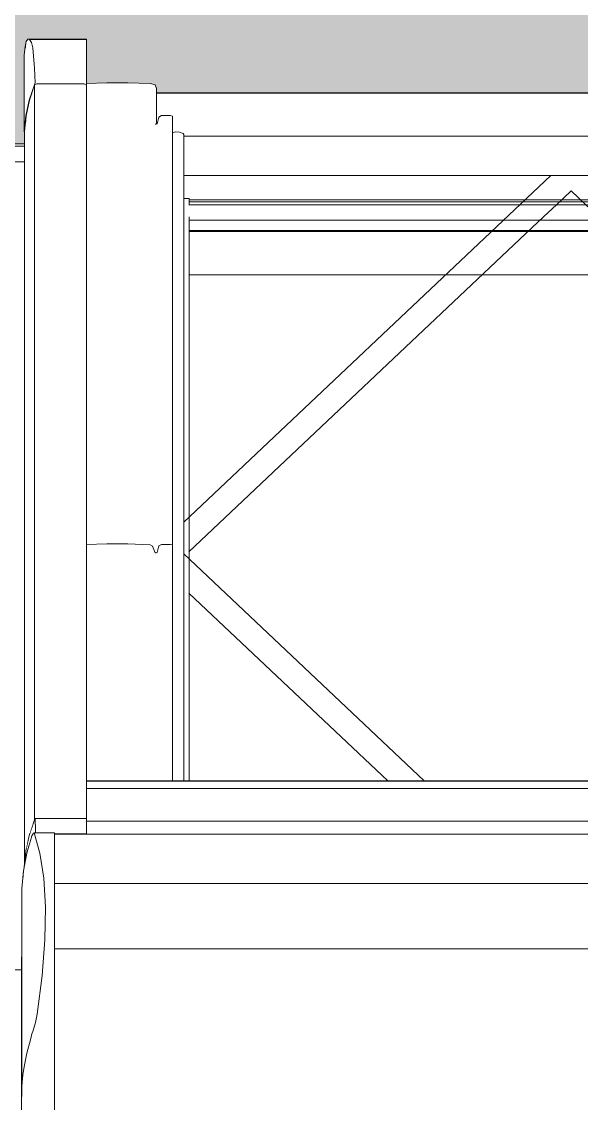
# Model space of a CAD drawing. Header units: metres. Extents: x -208 to 1512, y -277 to 123.
# Drawn here: x 14.154 to 14.59, y -2.944 to -2.102 of the extents above; entities that cross this region are included whole.
import ezdxf

# ---------------------------------------------------------------- set-up
doc = ezdxf.new("R2010")
doc.units = ezdxf.units.M
doc.header["$MEASUREMENT"] = 0
doc.linetypes.add('Wipeout_Contour', pattern=[1, 0, -1])
doc.layers.add('325 Dachfenster', color=7, linetype='Continuous')
doc.layers.add('330 Dachaufbau', color=7, linetype='Continuous')

# ---------------------------------------------------------------- blocks, each defined once
blk = doc.blocks.new('Dachfläche_22_4', base_point=(12.655, -4.6))
at = {"layer": '330 Dachaufbau', "linetype": 'Continuous', "lineweight": 0, "true_color": 0x000000}
h = blk.add_hatch(color=18, dxfattribs=at)
h.paths.add_polyline_path([(18.84003, -4.5), (18.83988, -4.54333), (18.83969, -4.6), (18.97043, -4.6), (18.98599, 0.07), (17.955, 0.07), (17.955, -0.77152), (16.205, -0.77152), (16.205, 0.07), (15.195, 0.07), (15.195, -0.4), (15.505, -0.4), (15.505, -0.73528), (12.655, -0.73528), (12.655, -4.5)])
h.paths.add_polyline_path([(17.93, -3.79873), (16.23, -3.79873), (16.23, -2.1975), (17.93, -2.1975)], flags=0)
h.paths.add_polyline_path([(14.99185, -2.1975), (14.99185, -3.79873), (13.29185, -3.79873), (13.29185, -2.1975)], flags=0)
at = {"color": 254, "linetype": 'Wipeout_Contour', "lineweight": 0, "ltscale": 57.309891}
blk.add_wipeout([(13.29185, -2.22224), (14.99185, -2.22224), (14.99185, -2.1975), (13.29185, -2.1975)], dxfattribs=at).dxf.layer = '330 Dachaufbau'
at = {"color": 254, "linetype": 'Wipeout_Contour', "lineweight": 0, "ltscale": 57.345708}
blk.add_wipeout([(13.29185, -2.27528), (14.99185, -2.27528), (14.99185, -2.2576), (13.29185, -2.2576)], dxfattribs=at).dxf.layer = '330 Dachaufbau'
at = {"layer": '330 Dachaufbau', "color": 7, "linetype": 'Continuous', "lineweight": 18, "flags": 128}
for points in [[(14.99185, -2.1975), (13.29185, -2.1975)], [(13.29185, -2.27528), (14.99185, -2.27528)]]:
    blk.add_lwpolyline(points, dxfattribs=at)
at = {"color": 254, "linetype": 'Wipeout_Contour', "lineweight": 0, "ltscale": 57.328997}
blk.add_wipeout([(13.29185, -2.2576), (14.99185, -2.2576), (14.99185, -2.22224), (13.29185, -2.22224)], dxfattribs=at).dxf.layer = '330 Dachaufbau'
blk = doc.blocks.new('VELUX SlopeRoofBundle[17]_4')
at = {"color": 254, "linetype": 'Wipeout_Contour', "lineweight": 0, "ltscale": 59.022669}
blk.add_wipeout([(14.28035, -2.19156), (14.88335, -2.19156), (14.88335, -2.19134), (14.28035, -2.19134)], dxfattribs=at).dxf.layer = '325 Dachfenster'
at = {"color": 254, "linetype": 'Wipeout_Contour', "lineweight": 0, "ltscale": 118.042786}
blk.add_wipeout([(14.28035, -2.21235), (14.28035, -2.2132), (14.28045, -2.21347), (14.28045, -2.21425), (14.88325, -2.21425), (14.88325, -2.21347), (14.88335, -2.2132), (14.88335, -2.21235)], dxfattribs=at).dxf.layer = '325 Dachfenster'
at = {"color": 254, "linetype": 'Wipeout_Contour', "lineweight": 0, "ltscale": 59.040278}
blk.add_wipeout([(14.28045, -2.21934), (14.28045, -2.2221), (14.88325, -2.2221), (14.88325, -2.21934)], dxfattribs=at).dxf.layer = '325 Dachfenster'
at = {"color": 254, "linetype": 'Wipeout_Contour', "lineweight": 0, "ltscale": 142.146392}
blk.add_wipeout([(14.14185, -2.22338), (14.14185, -2.84047), (14.15423, -2.84047), (14.15425, -2.79316), (14.15425, -2.77719), (14.15555, -2.76329), (14.15615, -2.76014), (14.15615, -2.76012), (14.15635, -2.75824), (14.15635, -2.22338)], dxfattribs=at).dxf.layer = '325 Dachfenster'
at = {"color": 254, "linetype": 'Wipeout_Contour', "lineweight": 0, "ltscale": 57.833348}
blk.add_wipeout([(14.22055, -2.50891), (14.20465, -2.50942), (14.20465, -2.69331), (14.22055, -2.69331)], dxfattribs=at).dxf.layer = '325 Dachfenster'
at = {"color": 254, "linetype": 'Wipeout_Contour', "lineweight": 0, "ltscale": 58.06174}
blk.add_wipeout([(14.26975, -2.69331), (14.27165, -2.69331), (14.27165, -2.50968), (14.26975, -2.50919)], dxfattribs=at).dxf.layer = '325 Dachfenster'
at = {"color": 254, "linetype": 'Wipeout_Contour', "lineweight": 0, "ltscale": 58.019032}
blk.add_wipeout([(14.25895, -2.69331), (14.25975, -2.69331), (14.25975, -2.51562), (14.25895, -2.51591)], dxfattribs=at).dxf.layer = '325 Dachfenster'
at = {"color": 254, "linetype": 'Wipeout_Contour', "lineweight": 0, "ltscale": 59.02601}
blk.add_wipeout([(14.28035, -2.19156), (14.28035, -2.20216), (14.88335, -2.20216), (14.88335, -2.19156)], dxfattribs=at).dxf.layer = '325 Dachfenster'
at = {"color": 254, "linetype": 'Wipeout_Contour', "lineweight": 0, "ltscale": 71.102091}
blk.add_wipeout([(14.15635, -2.21148), (14.14185, -2.21147), (14.14185, -2.22338), (14.15635, -2.22338), (14.15635, -2.21296)], dxfattribs=at).dxf.layer = '325 Dachfenster'
at = {"color": 254, "linetype": 'Wipeout_Contour', "lineweight": 0, "ltscale": 59.037184}
blk.add_wipeout([(14.28045, -2.21531), (14.28045, -2.21595), (14.88325, -2.21595), (14.88325, -2.21531)], dxfattribs=at).dxf.layer = '325 Dachfenster'
at = {"color": 254, "linetype": 'Wipeout_Contour', "lineweight": 0, "ltscale": 59.041109}
blk.add_wipeout([(14.28045, -2.22217), (14.88325, -2.22217), (14.88325, -2.2221), (14.28045, -2.2221)], dxfattribs=at).dxf.layer = '325 Dachfenster'
at = {"color": 254, "linetype": 'Wipeout_Contour', "lineweight": 0, "ltscale": 57.89598}
blk.add_wipeout([(14.22055, -2.69331), (14.23675, -2.69331), (14.23675, -2.50891), (14.22055, -2.50891)], dxfattribs=at).dxf.layer = '325 Dachfenster'
at = {"color": 254, "linetype": 'Wipeout_Contour', "lineweight": 0, "ltscale": 58.013589}
blk.add_wipeout([(14.25615, -2.69331), (14.25815, -2.69331), (14.25815, -2.51569), (14.25615, -2.51053)], dxfattribs=at).dxf.layer = '325 Dachfenster'
at = {"color": 254, "linetype": 'Wipeout_Contour', "lineweight": 0, "ltscale": 71.706951}
blk.add_wipeout([(14.14185, -2.84047), (14.14185, -2.93345), (14.15422, -2.93345), (14.15422, -2.86684), (14.15423, -2.84047)], dxfattribs=at).dxf.layer = '325 Dachfenster'
at = {"color": 254, "linetype": 'Wipeout_Contour', "lineweight": 0, "ltscale": 57.659545}
blk.add_wipeout([(14.20465, -2.50942), (14.22055, -2.50891), (14.22055, -2.17519), (14.20465, -2.1757)], dxfattribs=at).dxf.layer = '325 Dachfenster'
at = {"color": 254, "linetype": 'Wipeout_Contour', "lineweight": 0, "ltscale": 59.036677}
blk.add_wipeout([(14.28045, -2.21531), (14.88325, -2.21531), (14.88325, -2.21425), (14.28045, -2.21425)], dxfattribs=at).dxf.layer = '325 Dachfenster'
at = {"color": 254, "linetype": 'Wipeout_Contour', "lineweight": 0, "ltscale": 58.015855}
blk.add_wipeout([(14.25815, -2.69331), (14.25895, -2.69331), (14.25895, -2.51591), (14.25815, -2.51569)], dxfattribs=at).dxf.layer = '325 Dachfenster'
at = {"color": 254, "linetype": 'Wipeout_Contour', "lineweight": 0, "ltscale": 115.890375}
blk.add_wipeout([(14.15422, -2.86684), (14.15422, -2.95834), (14.15422, -2.96046), (14.15423, -2.95311), (14.15424, -2.94434), (14.15425, -2.93084), (14.15425, -2.81162), (14.15425, -2.79316)], dxfattribs=at).dxf.layer = '325 Dachfenster'
at = {"color": 254, "linetype": 'Wipeout_Contour', "lineweight": 0, "ltscale": 59.033227}
blk.add_wipeout([(14.28035, -2.20648), (14.28035, -2.2115), (14.88335, -2.2115), (14.88335, -2.20648)], dxfattribs=at).dxf.layer = '325 Dachfenster'
at = {"color": 254, "linetype": 'Wipeout_Contour', "lineweight": 0, "ltscale": 59.038632}
blk.add_wipeout([(14.28045, -2.21666), (14.28045, -2.21934), (14.88325, -2.21934), (14.88325, -2.21666)], dxfattribs=at).dxf.layer = '325 Dachfenster'
at = {"color": 254, "linetype": 'Wipeout_Contour', "lineweight": 0, "ltscale": 58.026034}
blk.add_wipeout([(14.25975, -2.69331), (14.26105, -2.69331), (14.26105, -2.51046), (14.25975, -2.51562)], dxfattribs=at).dxf.layer = '325 Dachfenster'
at = {"color": 254, "linetype": 'Wipeout_Contour', "lineweight": 0, "ltscale": 72.11443}
blk.add_wipeout([(14.15425, -2.93084), (14.1552, -2.92221), (14.15555, -2.91864), (14.15555, -2.76329), (14.15425, -2.77719)], dxfattribs=at).dxf.layer = '325 Dachfenster'
at = {"color": 254, "linetype": 'Wipeout_Contour', "lineweight": 0, "ltscale": 59.030415}
blk.add_wipeout([(14.28035, -2.20648), (14.88335, -2.20648), (14.88335, -2.20216), (14.28035, -2.20216)], dxfattribs=at).dxf.layer = '325 Dachfenster'
at = {"color": 254, "linetype": 'Wipeout_Contour', "lineweight": 0, "ltscale": 59.03759}
blk.add_wipeout([(14.28045, -2.21666), (14.88325, -2.21666), (14.88325, -2.21595), (14.28045, -2.21595)], dxfattribs=at).dxf.layer = '325 Dachfenster'
at = {"color": 254, "linetype": 'Wipeout_Contour', "lineweight": 0, "ltscale": 58.028622}
blk.add_wipeout([(14.26105, -2.69331), (14.26315, -2.69331), (14.26315, -2.50919), (14.26105, -2.51046)], dxfattribs=at).dxf.layer = '325 Dachfenster'
at = {"color": 254, "linetype": 'Wipeout_Contour', "lineweight": 0, "ltscale": 58.001641}
blk.add_wipeout([(14.25435, -2.69331), (14.25615, -2.69331), (14.25615, -2.51053), (14.25435, -2.50947)], dxfattribs=at).dxf.layer = '325 Dachfenster'
at = {"color": 254, "linetype": 'Wipeout_Contour', "lineweight": 0, "ltscale": 72.100659}
blk.add_wipeout([(14.15555, -2.76329), (14.15555, -2.91864), (14.15747, -2.90906), (14.15815, -2.90528), (14.15815, -2.74963)], dxfattribs=at).dxf.layer = '325 Dachfenster'
at = {"color": 254, "linetype": 'Wipeout_Contour', "lineweight": 0, "ltscale": 57.90961}
blk.add_wipeout([(14.15425, -2.93402), (14.15424, -2.94434), (14.17985, -2.94434), (14.17985, -2.93402)], dxfattribs=at).dxf.layer = '325 Dachfenster'
at = {"color": 254, "linetype": 'Wipeout_Contour', "lineweight": 0, "ltscale": 59.034951}
blk.add_wipeout([(14.28035, -2.2115), (14.28035, -2.21235), (14.88335, -2.21235), (14.88335, -2.2115)], dxfattribs=at).dxf.layer = '325 Dachfenster'
at = {"color": 254, "linetype": 'Wipeout_Contour', "lineweight": 0, "ltscale": 57.96301}
blk.add_wipeout([(14.23675, -2.69331), (14.25435, -2.69331), (14.25435, -2.50947), (14.23675, -2.50891)], dxfattribs=at).dxf.layer = '325 Dachfenster'
at = {"color": 254, "linetype": 'Wipeout_Contour', "lineweight": 0, "ltscale": 58.044595}
blk.add_wipeout([(14.26315, -2.50919), (14.26315, -2.69331), (14.26975, -2.69331), (14.26975, -2.50919)], dxfattribs=at).dxf.layer = '325 Dachfenster'
at = {"color": 254, "linetype": 'Wipeout_Contour', "lineweight": 0, "ltscale": 72.108842}
blk.add_wipeout([(14.15815, -2.90528), (14.16114, -2.89492), (14.16225, -2.89025), (14.16225, -2.73614), (14.15815, -2.74963)], dxfattribs=at).dxf.layer = '325 Dachfenster'
at = {"color": 254, "linetype": 'Wipeout_Contour', "lineweight": 0, "ltscale": 72.856702}
blk.add_wipeout([(14.15425, -2.93402), (14.17985, -2.93402), (14.17985, -2.92221), (14.1552, -2.92221), (14.15425, -2.93084)], dxfattribs=at).dxf.layer = '325 Dachfenster'
at = {"color": 254, "linetype": 'Wipeout_Contour', "lineweight": 0, "ltscale": 59.552146}
blk.add_wipeout([(14.17985, -2.95177), (14.98385, -2.95177), (14.98385, -2.94307), (14.17985, -2.94307)], dxfattribs=at).dxf.layer = '325 Dachfenster'
at = {"layer": '325 Dachfenster', "linetype": 'Continuous', "lineweight": 0, "flags": 128}
for points in [[(14.15425, -2.77853), (14.15425, -2.79316)], [(14.15422, -2.86684), (14.15425, -2.79316)], [(14.15423, -2.84047), (14.14185, -2.84047), (14.12948, -2.84047)]]:
    blk.add_lwpolyline(points, dxfattribs=at)
at = {"color": 254, "linetype": 'Wipeout_Contour', "lineweight": 0, "ltscale": 57.888493}
blk.add_wipeout([(14.26975, -2.1755), (14.26975, -2.50919), (14.27165, -2.50968), (14.27165, -2.176)], dxfattribs=at).dxf.layer = '325 Dachfenster'
at = {"color": 254, "linetype": 'Wipeout_Contour', "lineweight": 0, "ltscale": 87.304357}
blk.add_wipeout([(14.25815, -2.51569), (14.25895, -2.51591), (14.25895, -2.18222), (14.25825, -2.18204), (14.25825, -2.182), (14.25815, -2.18197)], dxfattribs=at).dxf.layer = '325 Dachfenster'
at = {"color": 254, "linetype": 'Wipeout_Contour', "lineweight": 0, "ltscale": 174.117412}
blk.add_wipeout([(14.16225, -2.89025), (14.16302, -2.88834), (14.1651, -2.88148), (14.16642, -2.8749), (14.17016, -2.84478), (14.17224, -2.81692), (14.17267, -2.79154), (14.17139, -2.76905), (14.1685, -2.74968), (14.164, -2.73369), (14.16336, -2.73398), (14.16225, -2.73614)], dxfattribs=at).dxf.layer = '325 Dachfenster'
at = {"color": 254, "linetype": 'Wipeout_Contour', "lineweight": 0, "ltscale": 57.790311}
blk.add_wipeout([(14.15745, -2.74788), (14.15615, -2.76012), (14.15615, -2.76014), (14.15745, -2.75331)], dxfattribs=at).dxf.layer = '325 Dachfenster'
at = {"color": 254, "linetype": 'Wipeout_Contour', "lineweight": 0, "ltscale": 72.780259}
blk.add_wipeout([(14.15555, -2.91864), (14.1552, -2.92221), (14.17985, -2.92221), (14.17985, -2.90906), (14.15747, -2.90906)], dxfattribs=at).dxf.layer = '325 Dachfenster'
at = {"color": 254, "linetype": 'Wipeout_Contour', "lineweight": 0, "ltscale": 59.544639}
blk.add_wipeout([(14.17985, -2.93282), (14.17985, -2.94307), (14.98385, -2.94307), (14.98385, -2.93282)], dxfattribs=at).dxf.layer = '325 Dachfenster'
at = {"color": 254, "linetype": 'Wipeout_Contour', "lineweight": 0, "ltscale": 57.848101}
blk.add_wipeout([(14.25895, -2.18222), (14.25895, -2.51591), (14.25975, -2.51562), (14.25975, -2.18194)], dxfattribs=at).dxf.layer = '325 Dachfenster'
at = {"color": 254, "linetype": 'Wipeout_Contour', "lineweight": 0, "ltscale": 57.500927}
blk.add_wipeout([(14.164, -2.73369), (14.1685, -2.74968), (14.17985, -2.74968), (14.17985, -2.73369)], dxfattribs=at).dxf.layer = '325 Dachfenster'
at = {"color": 254, "linetype": 'Wipeout_Contour', "lineweight": 0, "ltscale": 57.644685}
blk.add_wipeout([(14.17224, -2.81692), (14.17016, -2.84478), (14.17985, -2.84478), (14.17985, -2.81692)], dxfattribs=at).dxf.layer = '325 Dachfenster'
at = {"color": 254, "linetype": 'Wipeout_Contour', "lineweight": 0, "ltscale": 72.688859}
blk.add_wipeout([(14.15815, -2.90528), (14.15747, -2.90906), (14.17985, -2.90906), (14.17985, -2.89492), (14.16114, -2.89492)], dxfattribs=at).dxf.layer = '325 Dachfenster'
at = {"color": 254, "linetype": 'Wipeout_Contour', "lineweight": 0, "ltscale": 59.535952}
blk.add_wipeout([(14.17985, -2.92108), (14.17985, -2.93282), (14.98385, -2.93282), (14.98385, -2.92108)], dxfattribs=at).dxf.layer = '325 Dachfenster'
at = {"layer": '325 Dachfenster', "linetype": 'Continuous', "lineweight": 0, "flags": 128}
blk.add_lwpolyline([(14.15422, -2.86684), (14.15422, -2.95834)], dxfattribs=at)
at = {"color": 254, "linetype": 'Wipeout_Contour', "lineweight": 0, "ltscale": 57.836934}
blk.add_wipeout([(14.25815, -2.18197), (14.25615, -2.17681), (14.25615, -2.51053), (14.25815, -2.51569)], dxfattribs=at).dxf.layer = '325 Dachfenster'
at = {"color": 254, "linetype": 'Wipeout_Contour', "lineweight": 0, "ltscale": 72.438232}
blk.add_wipeout([(14.15745, -2.75331), (14.15815, -2.74963), (14.16015, -2.74305), (14.16015, -2.73571), (14.15745, -2.74788)], dxfattribs=at).dxf.layer = '325 Dachfenster'
at = {"color": 254, "linetype": 'Wipeout_Contour', "lineweight": 0, "ltscale": 57.84828}
blk.add_wipeout([(14.17985, -2.73461), (14.17985, -2.7349), (14.20465, -2.7349), (14.20465, -2.73461)], dxfattribs=at).dxf.layer = '325 Dachfenster'
at = {"color": 254, "linetype": 'Wipeout_Contour', "lineweight": 0, "ltscale": 57.550509}
blk.add_wipeout([(14.17139, -2.76905), (14.17985, -2.76905), (14.17985, -2.74968), (14.1685, -2.74968)], dxfattribs=at).dxf.layer = '325 Dachfenster'
at = {"color": 254, "linetype": 'Wipeout_Contour', "lineweight": 0, "ltscale": 57.59918}
blk.add_wipeout([(14.17016, -2.84478), (14.16642, -2.8749), (14.17985, -2.8749), (14.17985, -2.84478)], dxfattribs=at).dxf.layer = '325 Dachfenster'
at = {"color": 254, "linetype": 'Wipeout_Contour', "lineweight": 0, "ltscale": 72.634608}
blk.add_wipeout([(14.16225, -2.89025), (14.16114, -2.89492), (14.17985, -2.89492), (14.17985, -2.88834), (14.16302, -2.88834)], dxfattribs=at).dxf.layer = '325 Dachfenster'
at = {"color": 254, "linetype": 'Wipeout_Contour', "lineweight": 0, "ltscale": 59.526235}
blk.add_wipeout([(14.17985, -2.90814), (14.17985, -2.92108), (14.98385, -2.92108), (14.98385, -2.90814)], dxfattribs=at).dxf.layer = '325 Dachfenster'
at = {"color": 254, "linetype": 'Wipeout_Contour', "lineweight": 0, "ltscale": 57.789552}
blk.add_wipeout([(14.23675, -2.50891), (14.25435, -2.50947), (14.25435, -2.17575), (14.23675, -2.17519)], dxfattribs=at).dxf.layer = '325 Dachfenster'
at = {"color": 254, "linetype": 'Wipeout_Contour', "lineweight": 0, "ltscale": 57.849413}
blk.add_wipeout([(14.25975, -2.18194), (14.25975, -2.51562), (14.26105, -2.51046), (14.26105, -2.17678)], dxfattribs=at).dxf.layer = '325 Dachfenster'
at = {"color": 254, "linetype": 'Wipeout_Contour', "lineweight": 0, "ltscale": 100.27005}
blk.add_wipeout([(14.16415, -2.72376), (14.16015, -2.73571), (14.16015, -2.74305), (14.16225, -2.73614), (14.16336, -2.73398), (14.164, -2.73369), (14.16415, -2.73369)], dxfattribs=at).dxf.layer = '325 Dachfenster'
at = {"color": 254, "linetype": 'Wipeout_Contour', "lineweight": 0, "ltscale": 57.672081}
blk.add_wipeout([(14.17985, -2.76905), (14.17139, -2.76905), (14.17267, -2.79154), (14.17985, -2.79154)], dxfattribs=at).dxf.layer = '325 Dachfenster'
at = {"color": 254, "linetype": 'Wipeout_Contour', "lineweight": 0, "ltscale": 59.464381}
blk.add_wipeout([(14.17985, -2.82399), (14.17985, -2.8457), (14.98385, -2.8457), (14.98385, -2.82399)], dxfattribs=at).dxf.layer = '325 Dachfenster'
at = {"color": 254, "linetype": 'Wipeout_Contour', "lineweight": 0, "ltscale": 57.763252}
blk.add_wipeout([(14.16302, -2.88834), (14.17985, -2.88834), (14.17985, -2.88148), (14.1651, -2.88148)], dxfattribs=at).dxf.layer = '325 Dachfenster'
at = {"color": 254, "linetype": 'Wipeout_Contour', "lineweight": 0, "ltscale": 59.51564}
blk.add_wipeout([(14.17985, -2.89407), (14.17985, -2.90814), (14.98385, -2.90814), (14.98385, -2.89407)], dxfattribs=at).dxf.layer = '325 Dachfenster'
at = {"layer": '325 Dachfenster', "linetype": 'Continuous', "lineweight": 0, "flags": 128}
for points in [[(14.25895, -2.51591), (14.25815, -2.51569)], [(14.25975, -2.51562), (14.25895, -2.51591)]]:
    blk.add_lwpolyline(points, dxfattribs=at)
at = {"color": 254, "linetype": 'Wipeout_Contour', "lineweight": 0, "ltscale": 57.722799}
blk.add_wipeout([(14.22055, -2.17519), (14.22055, -2.50891), (14.23675, -2.50891), (14.23675, -2.17519)], dxfattribs=at).dxf.layer = '325 Dachfenster'
at = {"color": 254, "linetype": 'Wipeout_Contour', "lineweight": 0, "ltscale": 57.828078}
blk.add_wipeout([(14.25435, -2.17575), (14.25435, -2.50947), (14.25615, -2.51053), (14.25615, -2.17681)], dxfattribs=at).dxf.layer = '325 Dachfenster'
at = {"color": 254, "linetype": 'Wipeout_Contour', "lineweight": 0, "ltscale": 57.854917}
blk.add_wipeout([(14.26105, -2.17678), (14.26105, -2.51046), (14.26315, -2.50919), (14.26315, -2.1755)], dxfattribs=at).dxf.layer = '325 Dachfenster'
at = {"color": 254, "linetype": 'Wipeout_Contour', "lineweight": 0, "ltscale": 87.023062}
blk.add_wipeout([(14.20465, -2.73166), (14.16505, -2.73166), (14.16505, -2.73369), (14.17985, -2.73369), (14.17985, -2.73461), (14.20465, -2.73461)], dxfattribs=at).dxf.layer = '325 Dachfenster'
at = {"color": 254, "linetype": 'Wipeout_Contour', "lineweight": 0, "ltscale": 57.783313}
blk.add_wipeout([(14.17985, -2.79154), (14.17267, -2.79154), (14.17224, -2.81692), (14.17985, -2.81692)], dxfattribs=at).dxf.layer = '325 Dachfenster'
at = {"color": 254, "linetype": 'Wipeout_Contour', "lineweight": 0, "ltscale": 59.455414}
blk.add_wipeout([(14.17985, -2.82378), (14.98385, -2.82378), (14.98385, -2.82321), (14.17985, -2.82321)], dxfattribs=at).dxf.layer = '325 Dachfenster'
at = {"color": 254, "linetype": 'Wipeout_Contour', "lineweight": 0, "ltscale": 57.79514}
blk.add_wipeout([(14.16642, -2.8749), (14.1651, -2.88148), (14.17985, -2.88148), (14.17985, -2.8749)], dxfattribs=at).dxf.layer = '325 Dachfenster'
at = {"color": 254, "linetype": 'Wipeout_Contour', "lineweight": 0, "ltscale": 59.507647}
blk.add_wipeout([(14.17985, -2.89407), (14.98385, -2.89407), (14.98385, -2.88799), (14.17985, -2.88799)], dxfattribs=at).dxf.layer = '325 Dachfenster'
at = {"layer": '325 Dachfenster', "linetype": 'Continuous', "lineweight": 0, "flags": 128}
for points in [[(14.25615, -2.51053), (14.25435, -2.50947)], [(14.25815, -2.51569), (14.25615, -2.51053)]]:
    blk.add_lwpolyline(points, dxfattribs=at)
at = {"color": 254, "linetype": 'Wipeout_Contour', "lineweight": 0, "ltscale": 57.538605}
blk.add_wipeout([(14.20465, -2.15039), (14.20465, -2.1757), (14.22055, -2.17519), (14.22055, -2.14987)], dxfattribs=at).dxf.layer = '325 Dachfenster'
at = {"color": 254, "linetype": 'Wipeout_Contour', "lineweight": 0, "ltscale": 57.872035}
blk.add_wipeout([(14.26975, -2.1755), (14.26315, -2.1755), (14.26315, -2.50919), (14.26975, -2.50919)], dxfattribs=at).dxf.layer = '325 Dachfenster'
at = {"color": 254, "linetype": 'Wipeout_Contour', "lineweight": 0, "ltscale": 86.49344}
blk.add_wipeout([(14.16415, -2.72376), (14.16415, -2.73369), (14.16505, -2.73369), (14.16505, -2.73166), (14.16469, -2.72249), (14.1646, -2.72258)], dxfattribs=at).dxf.layer = '325 Dachfenster'
at = {"color": 254, "linetype": 'Wipeout_Contour', "lineweight": 0, "ltscale": 59.455706}
blk.add_wipeout([(14.17985, -2.82399), (14.98385, -2.82399), (14.98385, -2.82378), (14.17985, -2.82378)], dxfattribs=at).dxf.layer = '325 Dachfenster'
at = {"color": 254, "linetype": 'Wipeout_Contour', "lineweight": 0, "ltscale": 59.484317}
blk.add_wipeout([(14.17985, -2.8457), (14.17985, -2.87547), (14.98385, -2.87547), (14.98385, -2.8457)], dxfattribs=at).dxf.layer = '325 Dachfenster'
at = {"color": 254, "linetype": 'Wipeout_Contour', "lineweight": 0, "ltscale": 59.502769}
blk.add_wipeout([(14.98385, -2.88155), (14.17985, -2.88155), (14.17985, -2.88799), (14.98385, -2.88799)], dxfattribs=at).dxf.layer = '325 Dachfenster'
at = {"layer": '325 Dachfenster', "linetype": 'Continuous', "lineweight": 0, "flags": 128}
for points in [[(14.26315, -2.50919), (14.26105, -2.51046)], [(14.26105, -2.51046), (14.25975, -2.51562)]]:
    blk.add_lwpolyline(points, dxfattribs=at)
at = {"color": 254, "linetype": 'Wipeout_Contour', "lineweight": 0, "ltscale": 203.527695}
blk.add_wipeout([(14.15745, -2.17569), (14.15615, -2.18793), (14.15635, -2.18808), (14.15635, -2.18793), (14.15765, -2.17569), (14.16035, -2.16352), (14.16435, -2.15157), (14.16615, -2.15061), (14.20295, -2.15061), (14.20465, -2.15186), (14.20465, -2.15046), (14.16458, -2.15046), (14.16415, -2.15157), (14.16015, -2.16352)], dxfattribs=at).dxf.layer = '325 Dachfenster'
at = {"color": 254, "linetype": 'Wipeout_Contour', "lineweight": 0, "ltscale": 57.60342}
blk.add_wipeout([(14.22055, -2.14987), (14.22055, -2.17519), (14.23675, -2.17519), (14.23675, -2.14987)], dxfattribs=at).dxf.layer = '325 Dachfenster'
at = {"color": 254, "linetype": 'Wipeout_Contour', "lineweight": 0, "ltscale": 101.857574}
blk.add_wipeout([(14.25815, -2.1819), (14.25818, -2.18198), (14.25825, -2.182), (14.25825, -2.18204), (14.25895, -2.18222), (14.25915, -2.18215), (14.25915, -2.15426)], dxfattribs=at).dxf.layer = '325 Dachfenster'
at = {"color": 254, "linetype": 'Wipeout_Contour', "lineweight": 0, "ltscale": 57.804451}
blk.add_wipeout([(14.16469, -2.72249), (14.16505, -2.73166), (14.20465, -2.73166), (14.20465, -2.72249)], dxfattribs=at).dxf.layer = '325 Dachfenster'
at = {"color": 254, "linetype": 'Wipeout_Contour', "lineweight": 0, "ltscale": 59.455086}
blk.add_wipeout([(14.17985, -2.82293), (14.17985, -2.82321), (14.98385, -2.82321), (14.98385, -2.82293)], dxfattribs=at).dxf.layer = '325 Dachfenster'
at = {"color": 254, "linetype": 'Wipeout_Contour', "lineweight": 0, "ltscale": 59.49789}
blk.add_wipeout([(14.98385, -2.87547), (14.17985, -2.87547), (14.17985, -2.88155), (14.98385, -2.88155)], dxfattribs=at).dxf.layer = '325 Dachfenster'
at = {"color": 254, "linetype": 'Wipeout_Contour', "lineweight": 0, "ltscale": 71.462586}
blk.add_wipeout([(14.15692, -2.12203), (14.15615, -2.12852), (14.15615, -2.18793), (14.15745, -2.17569), (14.15745, -2.11886)], dxfattribs=at).dxf.layer = '325 Dachfenster'
at = {"color": 254, "linetype": 'Wipeout_Contour', "lineweight": 0, "ltscale": 57.368383}
blk.add_wipeout([(14.25615, -2.17681), (14.25815, -2.1819), (14.25915, -2.15426), (14.25815, -2.1515)], dxfattribs=at).dxf.layer = '325 Dachfenster'
at = {"color": 254, "linetype": 'Wipeout_Contour', "lineweight": 0, "ltscale": 59.383925}
blk.add_wipeout([(14.20465, -2.73042), (14.95905, -2.73042), (14.95905, -2.72811), (14.20465, -2.72811)], dxfattribs=at).dxf.layer = '325 Dachfenster'
at = {"color": 254, "linetype": 'Wipeout_Contour', "lineweight": 0, "ltscale": 59.394949}
blk.add_wipeout([(14.17985, -2.7349), (14.17985, -2.75102), (14.98385, -2.75102), (14.98385, -2.7349)], dxfattribs=at).dxf.layer = '325 Dachfenster'
at = {"color": 254, "linetype": 'Wipeout_Contour', "lineweight": 0, "ltscale": 59.445282}
blk.add_wipeout([(14.17985, -2.82293), (14.98385, -2.82293), (14.98385, -2.79656), (14.17985, -2.79656)], dxfattribs=at).dxf.layer = '325 Dachfenster'
at = {"layer": '325 Dachfenster', "linetype": 'Continuous', "lineweight": 0, "flags": 128}
blk.add_lwpolyline([(14.17985, -2.82399), (14.98385, -2.82399)], dxfattribs=at)
at = {"color": 254, "linetype": 'Wipeout_Contour', "lineweight": 0, "ltscale": 114.308894}
blk.add_wipeout([(14.16015, -2.11619), (14.16015, -2.16352), (14.16415, -2.15157), (14.16415, -2.13852), (14.16403, -2.13533), (14.16282, -2.1228), (14.16186, -2.11859), (14.16045, -2.11624)], dxfattribs=at).dxf.layer = '325 Dachfenster'
at = {"color": 254, "linetype": 'Wipeout_Contour', "lineweight": 0, "ltscale": 43.374256}
blk.add_wipeout([(14.25435, -2.17575), (14.25615, -2.17681), (14.25815, -2.1515)], dxfattribs=at).dxf.layer = '325 Dachfenster'
at = {"color": 254, "linetype": 'Wipeout_Contour', "lineweight": 0, "ltscale": 59.40893}
blk.add_wipeout([(14.17985, -2.75102), (14.17985, -2.77223), (14.98385, -2.77223), (14.98385, -2.75102)], dxfattribs=at).dxf.layer = '325 Dachfenster'
at = {"color": 254, "linetype": 'Wipeout_Contour', "lineweight": 0, "ltscale": 57.378729}
blk.add_wipeout([(14.16282, -2.1228), (14.16403, -2.13533), (14.20465, -2.13533), (14.20465, -2.1228)], dxfattribs=at).dxf.layer = '325 Dachfenster'
at = {"color": 254, "linetype": 'Wipeout_Contour', "lineweight": 0, "ltscale": 43.701983}
blk.add_wipeout([(14.25435, -2.17575), (14.25815, -2.1515), (14.25435, -2.15044)], dxfattribs=at).dxf.layer = '325 Dachfenster'
at = {"color": 254, "linetype": 'Wipeout_Contour', "lineweight": 0, "ltscale": 59.416926}
blk.add_wipeout([(14.17985, -2.77223), (14.17985, -2.77308), (14.98385, -2.77308), (14.98385, -2.77223)], dxfattribs=at).dxf.layer = '325 Dachfenster'
at = {"color": 254, "linetype": 'Wipeout_Contour', "lineweight": 0, "ltscale": 72.18016}
blk.add_wipeout([(14.20465, -2.13533), (14.16403, -2.13533), (14.16415, -2.13852), (14.16466, -2.15004), (14.20465, -2.15004)], dxfattribs=at).dxf.layer = '325 Dachfenster'
at = {"color": 254, "linetype": 'Wipeout_Contour', "lineweight": 0, "ltscale": 57.669165}
blk.add_wipeout([(14.23675, -2.14987), (14.23675, -2.17519), (14.25435, -2.17575), (14.25435, -2.15044)], dxfattribs=at).dxf.layer = '325 Dachfenster'
at = {"color": 254, "linetype": 'Wipeout_Contour', "lineweight": 0, "ltscale": 59.003226}
blk.add_wipeout([(14.25915, -2.15783), (14.25915, -2.1579), (14.90455, -2.1579), (14.90455, -2.15783)], dxfattribs=at).dxf.layer = '325 Dachfenster'
at = {"color": 254, "linetype": 'Wipeout_Contour', "lineweight": 0, "ltscale": 59.426373}
blk.add_wipeout([(14.17985, -2.79656), (14.98385, -2.79656), (14.98385, -2.77308), (14.17985, -2.77308)], dxfattribs=at).dxf.layer = '325 Dachfenster'
at = {"layer": '325 Dachfenster', "linetype": 'Continuous', "lineweight": 0, "flags": 128}
for points in [[(14.17985, -2.96046), (14.17985, -2.95311), (14.17985, -2.94434), (14.17985, -2.93402), (14.17985, -2.92221), (14.17985, -2.90906), (14.17985, -2.89492), (14.17985, -2.88834), (14.17985, -2.88148), (14.17985, -2.8749), (14.17985, -2.84478), (14.17985, -2.81692), (14.17985, -2.79154), (14.17985, -2.76905), (14.17985, -2.74968), (14.17985, -2.73369)], [(14.17985, -2.77308), (14.98385, -2.77308)]]:
    blk.add_lwpolyline(points, dxfattribs=at)
at = {"color": 254, "linetype": 'Wipeout_Contour', "lineweight": 0, "ltscale": 57.621197}
blk.add_wipeout([(14.16415, -2.13852), (14.16415, -2.15157), (14.16458, -2.15046), (14.16466, -2.15004)], dxfattribs=at).dxf.layer = '325 Dachfenster'
at = {"color": 254, "linetype": 'Wipeout_Contour', "lineweight": 0, "ltscale": 59.006889}
blk.add_wipeout([(14.25915, -2.1579), (14.25915, -2.16985), (14.90455, -2.16985), (14.90455, -2.1579)], dxfattribs=at).dxf.layer = '325 Dachfenster'
at = {"color": 254, "linetype": 'Wipeout_Contour', "lineweight": 0, "ltscale": 56.926424}
blk.add_wipeout([(14.25815, -2.1819), (14.25615, -2.17681), (14.25815, -2.18197), (14.25818, -2.18198)], dxfattribs=at).dxf.layer = '325 Dachfenster'
at = {"layer": '325 Dachfenster', "linetype": 'Continuous', "lineweight": 0, "flags": 128}
for points in [[(14.25915, -2.15426), (14.25815, -2.1515)], [(14.25915, -2.15783), (14.90455, -2.15783)]]:
    blk.add_lwpolyline(points, dxfattribs=at)
at = {"color": 254, "linetype": 'Wipeout_Contour', "lineweight": 0, "ltscale": 86.012479}
blk.add_wipeout([(14.15785, -2.11774), (14.15745, -2.11886), (14.15745, -2.17569), (14.16015, -2.16352), (14.16015, -2.11619), (14.15916, -2.11589)], dxfattribs=at).dxf.layer = '325 Dachfenster'
at = {"color": 254, "linetype": 'Wipeout_Contour', "lineweight": 0, "ltscale": 57.419958}
blk.add_wipeout([(14.16466, -2.15004), (14.16458, -2.15046), (14.20465, -2.15046), (14.20465, -2.15004)], dxfattribs=at).dxf.layer = '325 Dachfenster'
at = {"color": 254, "linetype": 'Wipeout_Contour', "lineweight": 0, "ltscale": 236.058873}
blk.add_wipeout([(14.90455, -2.16985), (14.25915, -2.16985), (14.25915, -2.18215), (14.25975, -2.18194), (14.26105, -2.17678), (14.26315, -2.1755), (14.26975, -2.1755), (14.27165, -2.176), (14.27165, -2.18441), (14.89205, -2.18441), (14.89205, -2.176), (14.89395, -2.1755), (14.90055, -2.1755), (14.90265, -2.17678), (14.90395, -2.18194), (14.90455, -2.18215)], dxfattribs=at).dxf.layer = '325 Dachfenster'
at = {"layer": '325 Dachfenster', "linetype": 'Continuous', "lineweight": 0, "flags": 128}
for points in [[(14.25915, -2.18215), (14.25915, -2.15426)], [(14.25975, -2.18194), (14.26105, -2.17678)], [(14.26105, -2.17678), (14.26315, -2.1755)], [(14.26315, -2.1755), (14.26975, -2.1755), (14.27165, -2.176)], [(14.25818, -2.18198), (14.25815, -2.1819)], [(14.25825, -2.182), (14.25825, -2.18204)], [(14.25825, -2.18204), (14.25895, -2.18222)], [(14.25895, -2.18222), (14.25975, -2.18194)]]:
    blk.add_lwpolyline(points, dxfattribs=at)
at = {"color": 254, "linetype": 'Wipeout_Contour', "lineweight": 0, "ltscale": 72.206368}
blk.add_wipeout([(14.15916, -2.11589), (14.16015, -2.11619), (14.16045, -2.11624), (14.20465, -2.11624), (14.20465, -2.11589)], dxfattribs=at).dxf.layer = '325 Dachfenster'
at = {"color": 254, "linetype": 'Wipeout_Contour', "lineweight": 0, "ltscale": 57.697929}
blk.add_wipeout([(14.20295, -2.15061), (14.20295, -2.72249), (14.20465, -2.72249), (14.20465, -2.15186)], dxfattribs=at).dxf.layer = '325 Dachfenster'
at = {"color": 254, "linetype": 'Wipeout_Contour', "lineweight": 0, "ltscale": 71.716728}
blk.add_wipeout([(14.15635, -2.18793), (14.15635, -2.75824), (14.15745, -2.74788), (14.15765, -2.74698), (14.15765, -2.17569)], dxfattribs=at).dxf.layer = '325 Dachfenster'
at = {"color": 254, "linetype": 'Wipeout_Contour', "lineweight": 0, "ltscale": 206.724408}
blk.add_wipeout([(14.27165, -2.18441), (14.27165, -2.18898), (14.27405, -2.18816), (14.27715, -2.18823), (14.27995, -2.18936), (14.28045, -2.19021), (14.28045, -2.19134), (14.88325, -2.19134), (14.88325, -2.19021), (14.88375, -2.18936), (14.88655, -2.18823), (14.88965, -2.18816), (14.89205, -2.18898), (14.89205, -2.18441)], dxfattribs=at).dxf.layer = '325 Dachfenster'
at = {"layer": '325 Dachfenster', "linetype": 'Continuous', "lineweight": 0, "flags": 128}
blk.add_lwpolyline([(14.15615, -2.76012), (14.15615, -2.76014)], dxfattribs=at)
at = {"color": 254, "linetype": 'Wipeout_Contour', "lineweight": 0, "ltscale": 57.364383}
blk.add_wipeout([(14.16045, -2.11624), (14.16186, -2.11859), (14.20465, -2.11859), (14.20465, -2.11624)], dxfattribs=at).dxf.layer = '325 Dachfenster'
at = {"color": 254, "linetype": 'Wipeout_Contour', "lineweight": 0, "ltscale": 71.638101}
blk.add_wipeout([(14.16035, -2.16352), (14.15765, -2.17569), (14.15765, -2.74698), (14.16015, -2.73571), (14.16035, -2.73511)], dxfattribs=at).dxf.layer = '325 Dachfenster'
at = {"color": 254, "linetype": 'Wipeout_Contour', "lineweight": 0, "ltscale": 57.992025}
blk.add_wipeout([(14.27715, -2.18823), (14.27715, -2.69331), (14.27995, -2.69331), (14.27995, -2.18936)], dxfattribs=at).dxf.layer = '325 Dachfenster'
at = {"color": 254, "linetype": 'Wipeout_Contour', "lineweight": 0, "ltscale": 57.377864}
blk.add_wipeout([(14.16186, -2.11859), (14.16282, -2.1228), (14.20465, -2.1228), (14.20465, -2.11859)], dxfattribs=at).dxf.layer = '325 Dachfenster'
at = {"color": 254, "linetype": 'Wipeout_Contour', "lineweight": 0, "ltscale": 71.620791}
blk.add_wipeout([(14.16035, -2.16352), (14.16035, -2.73511), (14.16415, -2.72376), (14.16435, -2.72323), (14.16435, -2.15157)], dxfattribs=at).dxf.layer = '325 Dachfenster'
at = {"color": 254, "linetype": 'Wipeout_Contour', "lineweight": 0, "ltscale": 113.950654}
blk.add_wipeout([(14.27995, -2.18936), (14.27995, -2.69331), (14.28045, -2.69331), (14.28045, -2.21347), (14.28035, -2.2132), (14.28035, -2.19134), (14.28045, -2.19134), (14.28045, -2.19021)], dxfattribs=at).dxf.layer = '325 Dachfenster'
at = {"layer": '325 Dachfenster', "linetype": 'Continuous', "lineweight": 0, "flags": 128}
for points in [[(14.15916, -2.11589), (14.20465, -2.11589)], [(14.15615, -2.12852), (14.15615, -2.18793)], [(14.15615, -2.18793), (14.15635, -2.18808)], [(14.15635, -2.18793), (14.15635, -2.75824)], [(14.15635, -2.21148), (14.14185, -2.21147), (14.12735, -2.21148)], [(14.164, -2.73369), (14.1685, -2.74968), (14.17139, -2.76905), (14.17267, -2.79154), (14.17224, -2.81692), (14.17016, -2.84478), (14.16642, -2.8749), (14.1651, -2.88148), (14.16302, -2.88834), (14.16225, -2.89025), (14.16114, -2.89492), (14.15815, -2.90528), (14.15747, -2.90906), (14.15555, -2.91864), (14.1552, -2.92221), (14.15425, -2.93084), (14.15425, -2.93402), (14.15424, -2.94434), (14.15423, -2.95311), (14.15422, -2.96046)], [(14.16336, -2.73398), (14.16225, -2.73614), (14.15815, -2.74963), (14.15555, -2.76329), (14.15425, -2.77719), (14.15425, -2.77853)], [(14.16336, -2.73398), (14.164, -2.73369)], [(14.164, -2.73369), (14.17985, -2.73369)]]:
    blk.add_lwpolyline(points, dxfattribs=at)
at = {"color": 254, "linetype": 'Wipeout_Contour', "lineweight": 0, "ltscale": 87.257228}
blk.add_wipeout([(14.16435, -2.72323), (14.1646, -2.72258), (14.16469, -2.72249), (14.16615, -2.72249), (14.16615, -2.15061), (14.16435, -2.15157)], dxfattribs=at).dxf.layer = '325 Dachfenster'
at = {"color": 254, "linetype": 'Wipeout_Contour', "lineweight": 0, "ltscale": 57.979937}
blk.add_wipeout([(14.27405, -2.18816), (14.27405, -2.69331), (14.27715, -2.69331), (14.27715, -2.18823)], dxfattribs=at).dxf.layer = '325 Dachfenster'
at = {"layer": '325 Dachfenster', "linetype": 'Continuous', "lineweight": 0, "flags": 128}
for points in [[(14.28045, -2.19021), (14.27995, -2.18936)], [(14.28035, -2.19134), (14.28035, -2.19156)], [(14.28035, -2.19134), (14.88335, -2.19134)], [(14.28035, -2.19156), (14.28035, -2.20216), (14.28035, -2.20648), (14.28035, -2.2115), (14.28035, -2.21235), (14.28035, -2.2132)], [(14.28045, -2.19021), (14.28045, -2.19134)]]:
    blk.add_lwpolyline(points, dxfattribs=at)
at = {"color": 254, "linetype": 'Wipeout_Contour', "lineweight": 0, "ltscale": 57.622031}
blk.add_wipeout([(14.16615, -2.15061), (14.16615, -2.72249), (14.20295, -2.72249), (14.20295, -2.15061)], dxfattribs=at).dxf.layer = '325 Dachfenster'
at = {"color": 254, "linetype": 'Wipeout_Contour', "lineweight": 0, "ltscale": 57.969324}
blk.add_wipeout([(14.27165, -2.18898), (14.27165, -2.69331), (14.27405, -2.69331), (14.27405, -2.18816)], dxfattribs=at).dxf.layer = '325 Dachfenster'
at = {"color": 254, "linetype": 'Wipeout_Contour', "lineweight": 0, "ltscale": 44.11679}
blk.add_wipeout([(14.28045, -2.22217), (14.28045, -2.49183), (14.56598, -2.22217)], dxfattribs=at).dxf.layer = '325 Dachfenster'
at = {"color": 254, "linetype": 'Wipeout_Contour', "lineweight": 0, "ltscale": 44.35819}
blk.add_wipeout([(14.28045, -2.51658), (14.28045, -2.69331), (14.46759, -2.69331)], dxfattribs=at).dxf.layer = '325 Dachfenster'
at = {"layer": '325 Dachfenster', "linetype": 'Continuous', "lineweight": 0, "flags": 128}
for points in [[(14.15615, -2.12852), (14.15692, -2.12203), (14.15745, -2.11886), (14.15785, -2.11774), (14.15916, -2.11589), (14.16015, -2.11619), (14.16045, -2.11624), (14.16186, -2.11859), (14.16282, -2.1228), (14.16403, -2.13533), (14.16415, -2.13852), (14.16466, -2.15004)], [(14.20465, -2.15004), (14.20465, -2.13533), (14.20465, -2.1228), (14.20465, -2.11859), (14.20465, -2.11624), (14.20465, -2.11589)], [(14.16458, -2.15046), (14.16415, -2.15157), (14.16015, -2.16352), (14.15745, -2.17569), (14.15615, -2.18793)], [(14.15635, -2.18793), (14.15765, -2.17569), (14.16035, -2.16352), (14.16435, -2.15157)], [(14.16435, -2.15157), (14.16615, -2.15061)], [(14.16435, -2.15157), (14.16435, -2.72323)], [(14.16458, -2.15046), (14.16466, -2.15004)], [(14.16615, -2.15061), (14.20295, -2.15061)], [(14.20295, -2.15061), (14.20465, -2.15186)], [(14.25815, -2.1515), (14.25435, -2.15044), (14.23675, -2.14987), (14.22055, -2.14987), (14.20465, -2.15039)], [(14.20465, -2.15046), (14.20465, -2.15004)], [(14.20465, -2.15186), (14.20465, -2.15046)], [(14.27405, -2.18816), (14.27165, -2.18898)], [(14.27715, -2.18823), (14.27405, -2.18816)], [(14.27995, -2.18936), (14.27715, -2.18823)], [(14.25435, -2.50947), (14.23675, -2.50891), (14.22055, -2.50891), (14.20465, -2.50942)], [(14.27165, -2.50968), (14.26975, -2.50919), (14.26315, -2.50919)], [(14.15615, -2.76012), (14.15745, -2.74788), (14.16015, -2.73571), (14.16415, -2.72376), (14.1646, -2.72258)], [(14.1646, -2.72258), (14.16469, -2.72249)], [(14.16469, -2.72249), (14.16505, -2.73166), (14.16505, -2.73369)]]:
    blk.add_lwpolyline(points, dxfattribs=at)
at = {"color": 254, "linetype": 'Wipeout_Contour', "lineweight": 0, "ltscale": 118.464371}
blk.add_wipeout([(14.28045, -2.49183), (14.28045, -2.51658), (14.46759, -2.69331), (14.69611, -2.69331), (14.88325, -2.51658), (14.88325, -2.49183), (14.59773, -2.22217), (14.56598, -2.22217)], dxfattribs=at).dxf.layer = '325 Dachfenster'
at = {"color": 254, "linetype": 'Wipeout_Contour', "lineweight": 0, "ltscale": 59.374257}
blk.add_wipeout([(14.20465, -2.71427), (14.20465, -2.71799), (14.95905, -2.71799), (14.95905, -2.71427)], dxfattribs=at).dxf.layer = '325 Dachfenster'
at = {"color": 254, "linetype": 'Wipeout_Contour', "lineweight": 0, "ltscale": 59.382346}
blk.add_wipeout([(14.20465, -2.72811), (14.95905, -2.72811), (14.95905, -2.72616), (14.20465, -2.72616)], dxfattribs=at).dxf.layer = '325 Dachfenster'
at = {"layer": '325 Dachfenster', "linetype": 'Continuous', "lineweight": 0, "flags": 128}
for points in [[(14.28045, -2.2221), (14.88325, -2.2221)], [(14.56598, -2.22217), (14.28045, -2.49183)], [(14.28045, -2.22217), (14.88325, -2.22217)], [(14.58185, -2.23405), (14.5704, -2.24487), (14.56066, -2.25406), (14.28442, -2.51496)], [(14.58185, -2.23405), (14.59331, -2.24487), (14.60304, -2.25406), (14.87929, -2.51496)], [(14.28045, -2.23992), (14.28435, -2.23992)], [(14.28435, -2.23992), (14.28455, -2.24013)], [(14.28442, -2.24487), (14.87929, -2.24487)], [(14.28455, -2.24013), (14.28455, -2.24487)], [(14.28455, -2.24098), (14.87915, -2.24098)], [(14.28455, -2.24268), (14.87915, -2.24268)], [(14.28455, -2.25689), (14.87915, -2.25689)], [(14.28455, -2.26502), (14.87915, -2.26502)], [(14.28455, -2.2658), (14.87915, -2.2658)], [(14.28455, -2.29953), (14.87915, -2.29953)]]:
    blk.add_lwpolyline(points, dxfattribs=at)
at = {"color": 254, "linetype": 'Wipeout_Contour', "lineweight": 0, "ltscale": 59.359758}
blk.add_wipeout([(14.20465, -2.69344), (14.20465, -2.69918), (14.95905, -2.69918), (14.95905, -2.69344)], dxfattribs=at).dxf.layer = '325 Dachfenster'
at = {"color": 254, "linetype": 'Wipeout_Contour', "lineweight": 0, "ltscale": 59.380145}
blk.add_wipeout([(14.20465, -2.7237), (14.20465, -2.72464), (14.95905, -2.72464), (14.95905, -2.7237)], dxfattribs=at).dxf.layer = '325 Dachfenster'
at = {"color": 254, "linetype": 'Wipeout_Contour', "lineweight": 0, "ltscale": 59.385805}
blk.add_wipeout([(14.20465, -2.73042), (14.20465, -2.73318), (14.95905, -2.73318), (14.95905, -2.73042)], dxfattribs=at).dxf.layer = '325 Dachfenster'
at = {"color": 254, "linetype": 'Wipeout_Contour', "lineweight": 0, "ltscale": 59.357548}
blk.add_wipeout([(14.20465, -2.69344), (14.95905, -2.69344), (14.95905, -2.69331), (14.20465, -2.69331)], dxfattribs=at).dxf.layer = '325 Dachfenster'
at = {"color": 254, "linetype": 'Wipeout_Contour', "lineweight": 0, "ltscale": 59.362359}
blk.add_wipeout([(14.20465, -2.7007), (14.95905, -2.7007), (14.95905, -2.69918), (14.20465, -2.69918)], dxfattribs=at).dxf.layer = '325 Dachfenster'
at = {"color": 254, "linetype": 'Wipeout_Contour', "lineweight": 0, "ltscale": 59.37906}
blk.add_wipeout([(14.20465, -2.72295), (14.95905, -2.72295), (14.95905, -2.72245), (14.20465, -2.72245)], dxfattribs=at).dxf.layer = '325 Dachfenster'
at = {"color": 254, "linetype": 'Wipeout_Contour', "lineweight": 0, "ltscale": 59.387448}
blk.add_wipeout([(14.95905, -2.73318), (14.20465, -2.73318), (14.20465, -2.7349), (14.95905, -2.7349)], dxfattribs=at).dxf.layer = '325 Dachfenster'
at = {"layer": '325 Dachfenster', "linetype": 'Continuous', "lineweight": 0, "flags": 128}
for points in [[(14.27165, -2.176), (14.27165, -2.50968), (14.27165, -2.69331)], [(14.28045, -2.21347), (14.28045, -2.69331)], [(14.28455, -2.25435), (14.28455, -2.69331)], [(14.46759, -2.69331), (14.28045, -2.51658)], [(14.43914, -2.69331), (14.28442, -2.54719)], [(14.95905, -2.69331), (14.20465, -2.69331)], [(14.17985, -2.73461), (14.20465, -2.73461)], [(14.17985, -2.7349), (14.98385, -2.7349)], [(14.20465, -2.73461), (14.20465, -2.7349)]]:
    blk.add_lwpolyline(points, dxfattribs=at)
at = {"color": 254, "linetype": 'Wipeout_Contour', "lineweight": 0, "ltscale": 59.365199}
blk.add_wipeout([(14.20465, -2.70497), (14.95905, -2.70497), (14.95905, -2.70265), (14.20465, -2.70265)], dxfattribs=at).dxf.layer = '325 Dachfenster'
at = {"color": 254, "linetype": 'Wipeout_Contour', "lineweight": 0, "ltscale": 59.38106}
blk.add_wipeout([(14.20465, -2.72464), (14.20465, -2.72616), (14.95905, -2.72616), (14.95905, -2.72464)], dxfattribs=at).dxf.layer = '325 Dachfenster'
at = {"color": 254, "linetype": 'Wipeout_Contour', "lineweight": 0, "ltscale": 59.367062}
blk.add_wipeout([(14.20465, -2.70772), (14.95905, -2.70772), (14.95905, -2.70497), (14.20465, -2.70497)], dxfattribs=at).dxf.layer = '325 Dachfenster'
at = {"color": 254, "linetype": 'Wipeout_Contour', "lineweight": 0, "ltscale": 59.363634}
blk.add_wipeout([(14.95905, -2.7007), (14.20465, -2.7007), (14.20465, -2.70265), (14.95905, -2.70265)], dxfattribs=at).dxf.layer = '325 Dachfenster'
at = {"color": 254, "linetype": 'Wipeout_Contour', "lineweight": 0, "ltscale": 59.371602}
blk.add_wipeout([(14.20465, -2.71077), (14.20465, -2.71427), (14.95905, -2.71427), (14.95905, -2.71077)], dxfattribs=at).dxf.layer = '325 Dachfenster'
at = {"layer": '325 Dachfenster', "linetype": 'Continuous', "lineweight": 0, "flags": 128}
blk.add_lwpolyline([(14.95905, -2.69918), (14.20465, -2.69918)], dxfattribs=at)
at = {"color": 254, "linetype": 'Wipeout_Contour', "lineweight": 0, "ltscale": 59.369195}
blk.add_wipeout([(14.20465, -2.70772), (14.20465, -2.71077), (14.95905, -2.71077), (14.95905, -2.70772)], dxfattribs=at).dxf.layer = '325 Dachfenster'
at = {"color": 254, "linetype": 'Wipeout_Contour', "lineweight": 0, "ltscale": 59.377057}
blk.add_wipeout([(14.95905, -2.71799), (14.20465, -2.71799), (14.20465, -2.72187), (14.95905, -2.72187)], dxfattribs=at).dxf.layer = '325 Dachfenster'
at = {"color": 254, "linetype": 'Wipeout_Contour', "lineweight": 0, "ltscale": 59.379667}
blk.add_wipeout([(14.20465, -2.72336), (14.20465, -2.7237), (14.95905, -2.7237), (14.95905, -2.72336)], dxfattribs=at).dxf.layer = '325 Dachfenster'
at = {"color": 254, "linetype": 'Wipeout_Contour', "lineweight": 0, "ltscale": 59.379394}
blk.add_wipeout([(14.20465, -2.72336), (14.95905, -2.72336), (14.95905, -2.72295), (14.20465, -2.72295)], dxfattribs=at).dxf.layer = '325 Dachfenster'
at = {"color": 254, "linetype": 'Wipeout_Contour', "lineweight": 0, "ltscale": 59.378762}
blk.add_wipeout([(14.20465, -2.72222), (14.20465, -2.72238), (14.95905, -2.72238), (14.95905, -2.72222)], dxfattribs=at).dxf.layer = '325 Dachfenster'
at = {"color": 254, "linetype": 'Wipeout_Contour', "lineweight": 0, "ltscale": 59.378845}
blk.add_wipeout([(14.20465, -2.72245), (14.95905, -2.72245), (14.95905, -2.72238), (14.20465, -2.72238)], dxfattribs=at).dxf.layer = '325 Dachfenster'
at = {"color": 254, "linetype": 'Wipeout_Contour', "lineweight": 0, "ltscale": 59.378574}
blk.add_wipeout([(14.95905, -2.72187), (14.20465, -2.72187), (14.20465, -2.72222), (14.95905, -2.72222)], dxfattribs=at).dxf.layer = '325 Dachfenster'
at = {"layer": '325 Dachfenster', "linetype": 'Continuous', "lineweight": 0, "flags": 128}
for points in [[(14.20465, -2.15186), (14.20465, -2.72249)], [(14.16469, -2.72249), (14.20465, -2.72249)], [(14.20465, -2.73461), (14.20465, -2.73166), (14.20465, -2.72249)], [(14.95905, -2.72464), (14.20465, -2.72464)]]:
    blk.add_lwpolyline(points, dxfattribs=at)
blk = doc.blocks.new('Dachfläche_33_4', base_point=(15.03185, -2.19932))
at = {"layer": '325 Dachfenster', "color": 7, "linetype": 'Continuous', "lineweight": 13, "true_color": 0xf4f4f4, "flags": 128}
for points in [[(14.12735, -2.19932), (14.15635, -2.19932)], [(14.87915, -2.31926), (14.28455, -2.31926)], [(14.28455, -2.3636), (14.87915, -2.3636)]]:
    blk.add_lwpolyline(points, dxfattribs=at)
at = {"layer": '325 Dachfenster', "linetype": 'Continuous', "lineweight": 0}
blk.add_blockref('VELUX SlopeRoofBundle[17]_4', (0, 0), dxfattribs=at)

msp = doc.modelspace()

# ---------------------------------------------------------------- block references
at = {"layer": '330 Dachaufbau', "color": 7, "linetype": 'Continuous', "lineweight": 18}
msp.add_blockref('Dachfläche_22_4', (12.655, -4.6), dxfattribs=at)

# ---------------------------------------------------------------- next in the draw order: block references
at = {"layer": '325 Dachfenster', "color": 7, "linetype": 'Continuous', "lineweight": 13, "true_color": 0xf4f4f4}
msp.add_blockref('Dachfläche_33_4', (15.03185, -2.19932), dxfattribs=at)

doc.saveas('drawing.dxf')
